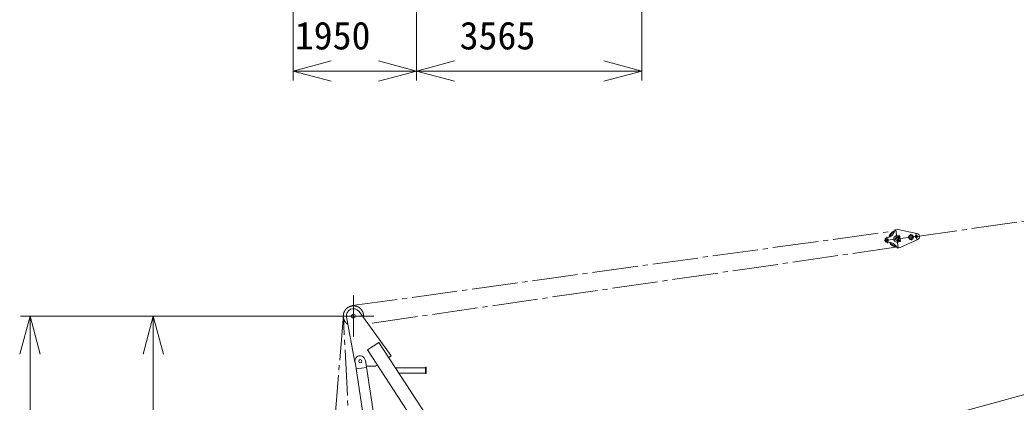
# Model space of a CAD drawing. Units: millimetres, scale not verified. Extents: x -26175 to 26208, y -37536 to 40834.
# Drawn here: x -25559 to -9803, y 20649 to 26698 of the extents above; entities that cross this region are included whole.
import ezdxf
from ezdxf.enums import TextEntityAlignment as Align

# ---------------------------------------------------------------- set-up
doc = ezdxf.new("R2010")
doc.units = ezdxf.units.MM
doc.header["$LTSCALE"] = 80
doc.linetypes.add('CHAIN2', pattern=[12, 9, -1, 1, -1])
for name, color, linetype, lineweight in [('0-3_05 寸法', 7, 'Continuous', 18), ('0-4_10 当社外形線', 3, 'Continuous', 18), ('0-5_12 当社中心線', 3, 'CHAIN2', 18)]:
    doc.layers.add(name, color=color, linetype=linetype, lineweight=lineweight)
doc.styles.add('ＭＳ ゴシック', font='')
doc.styles.get('ＭＳ ゴシック').set_extended_font_data('MS Gothic')

msp = doc.modelspace()

# ---------------------------------------------------------------- linework, layer by layer
at = {"layer": '0-3_05 寸法'}
for p, q in [((-21236.38, 32750.01), (-21236.38, 25738.95)), ((-15721.38, 32490.01), (-15721.38, 25738.95)), ((-19286.38, 32359.17), (-19286.38, 25738.95)), ((-19286.38, 32359.17), (-19286.38, 25738.95)), ((-21236.38, 25888.95), (-20636.38, 25888.95)), ((-19886.38, 25888.95), (-20636.38, 25888.95)), ((-19286.38, 25888.95), (-19886.38, 25888.95)), ((-19286.38, 25888.95), (-18686.38, 25888.95)), ((-18686.38, 25888.95), (-16321.38, 25888.95)), ((-15721.38, 25888.95), (-16321.38, 25888.95)), ((-19260.82, 18153.16), (6691.89, 25232.96)), ((-20584.71, 22010.29), (-25547.9, 22010.29)), ((-25397.9, 22010.29), (-25397.9, 21410.29)), ((-20584.71, 22010.29), (-23599.92, 22010.29)), ((-23449.92, 22010.29), (-23449.92, 21410.29)), ((-25397.9, 21410.29), (-25397.9, 15063.28)), ((-23449.92, 21410.29), (-23449.92, 15678.19))]:
    msp.add_line(p, q, dxfattribs=at)
for points in [[(-20636.38, 25728.18), (-21236.38, 25888.95), (-20636.38, 26049.72)], [(-19886.38, 26049.72), (-19286.38, 25888.95), (-19886.38, 25728.18)], [(-18686.38, 25728.18), (-19286.38, 25888.95), (-18686.38, 26049.72)], [(-16321.38, 26049.72), (-15721.38, 25888.95), (-16321.38, 25728.18)], [(-25558.67, 21410.29), (-25397.9, 22010.29), (-25237.13, 21410.29)], [(-23610.69, 21410.29), (-23449.92, 22010.29), (-23289.15, 21410.29)]]:
    msp.add_lwpolyline(points, dxfattribs=at)
at = {"layer": '0-4_10 当社外形線'}
for p, q in [((-11720.31, 23373.57), (-11670.68, 23379.66)), ((-11670.68, 23379.66), (-11370.32, 23319.26)), ((-11681.77, 23182.84), (-11632.15, 23188.93)), ((-11635.58, 23093.8), (-11358.76, 23225.07)), ((-11685.21, 23087.71), (-11635.58, 23093.8)), ((-19684.31, 21383.32), (-20194.65, 22082.58)), ((-20391.71, 21997.94), (-20261.08, 21283.93)), ((-20060.61, 21475.42), (-19879.5, 21593.68)), ((-19879.5, 21593.68), (-15743.16, 15259.02)), ((-20060.61, 21475.42), (-15924.28, 15140.76)), ((-20256.7, 21285.33), (-19456.2, 15951.21)), ((-20093.3, 21309.66), (-19160.07, 15091.09)), ((-19724.23, 21357.25), (-19684.31, 21383.32)), ((-20237.44, 21174.56), (-20079.22, 21198.32)), ((-19928.42, 21220.35), (-20078.59, 21217.27)), ((-19928.42, 21223.92), (-19909.35, 21236.38)), ((-19616.83, 21191.41), (-19144.05, 21191.41)), ((-19144.05, 21200.41), (-19135.05, 21200.41)), ((-19144.05, 21100.41), (-19144.05, 21200.41)), ((-19135.05, 21100.41), (-19135.05, 21200.41)), ((-19563.28, 21109.4), (-19144.05, 21109.4)), ((-19144.05, 21100.41), (-19135.05, 21100.41))]:
    msp.add_line(p, q, dxfattribs=at)
msp.add_lwpolyline([(-11693.96, 23282.1), (-11644.33, 23288.19), (-11632.15, 23188.93)], dxfattribs=at)
for points in [[(-11669.27, 23273.8), (-11668.35, 23266.34), (-11661.44, 23263.42), (-11655.45, 23267.93), (-11656.36, 23275.38), (-11663.27, 23278.31)], [(-11659.82, 23196.87), (-11660.73, 23204.32), (-11654.74, 23208.83), (-11647.83, 23205.9), (-11646.92, 23198.45), (-11652.91, 23193.94)]]:
    msp.add_lwpolyline(points, close=True, dxfattribs=at)
for centre, radius in [((-11841.71, 23213.58), 20), ((-11687.87, 23232.47), 25), ((-11464.54, 23259.89), 37.5), ((-11464.54, 23259.89), 28.5), ((-11380.18, 23270.25), 20), ((-20284.71, 22010.29), 30), ((-20175.11, 21295.43), 25.78)]:
    msp.add_circle(centre, radius, dxfattribs=at)
for centre, radius, start, end in [((-11868.99, 23397.08), 150.53, 278.79398, 351.0126), ((-11687.87, 23232.47), 130, 106.03591, 169.43182), ((-11380.18, 23270.25), 50, 295.36908, 78.63092), ((-11841.71, 23213.58), 35, 97, 277), ((-11823.79, 23028.92), 150.53, 22.98739, 95.20602), ((-11687.87, 23232.47), 130, 204.56816, 267.96409), ((-11687.87, 23232.47), 50, 97, 277), ((-20283.5, 22017.73), 110, 36.45399, 191.1302), ((-20178.69, 21299), 83.77, 6.0118, 192.85325)]:
    msp.add_arc(centre, radius, start, end, dxfattribs=at)
at = {"layer": '0-5_12 当社中心線'}
for p, q in [((-3139.14, 24446.97), (-11333.23, 23276.02)), ((-20305.34, 22176.23), (-11703.74, 23361.74)), ((-11705.41, 23375.39), (-11670.32, 23089.54)), ((-11386.27, 23319.88), (-11374.09, 23220.62)), ((-11876.45, 23209.31), (-11333.23, 23276.02)), ((-11847.8, 23263.21), (-11835.62, 23163.95)), ((-11687.17, 23267.82), (-11637.54, 23273.91)), ((-11678.64, 23198.34), (-11629.01, 23204.43)), ((-11664.19, 23285.75), (-11652, 23186.49)), ((-11470.64, 23309.52), (-11458.45, 23210.26)), ((-11672.28, 23105.48), (-20050.72, 21889.83)), ((-20284.71, 22335.5), (-20284.71, 21685.09)), ((-20442.99, 22030.52), (-20951.4, 15690.75)), ((-19959.51, 22010.29), (-20609.92, 22010.29)), ((-20134.61, 15961.37), (-20443.29, 22009.58))]:
    msp.add_line(p, q, dxfattribs=at)
for centre, radius, start, end in [((-11687.87, 23232.47), 118, 110.08805, 165.37966), ((-11687.87, 23232.47), 118, 208.62031, 263.91195), ((-20283.5, 22012.73), 160, 352.06666, 236.31831)]:
    msp.add_arc(centre, radius, start, end, dxfattribs=at)

# ---------------------------------------------------------------- texts
at = {"layer": '0-3_05 寸法', "style": 'ＭＳ ゴシック'}
for s, p in [('1950', (-21211.38, 26098.95)), ('3565', (-18603.88, 26098.95))]:
    msp.add_text(s, height=439.9, dxfattribs=at).set_placement(p, align=Align.BOTTOM_LEFT)

doc.saveas('drawing.dxf')
